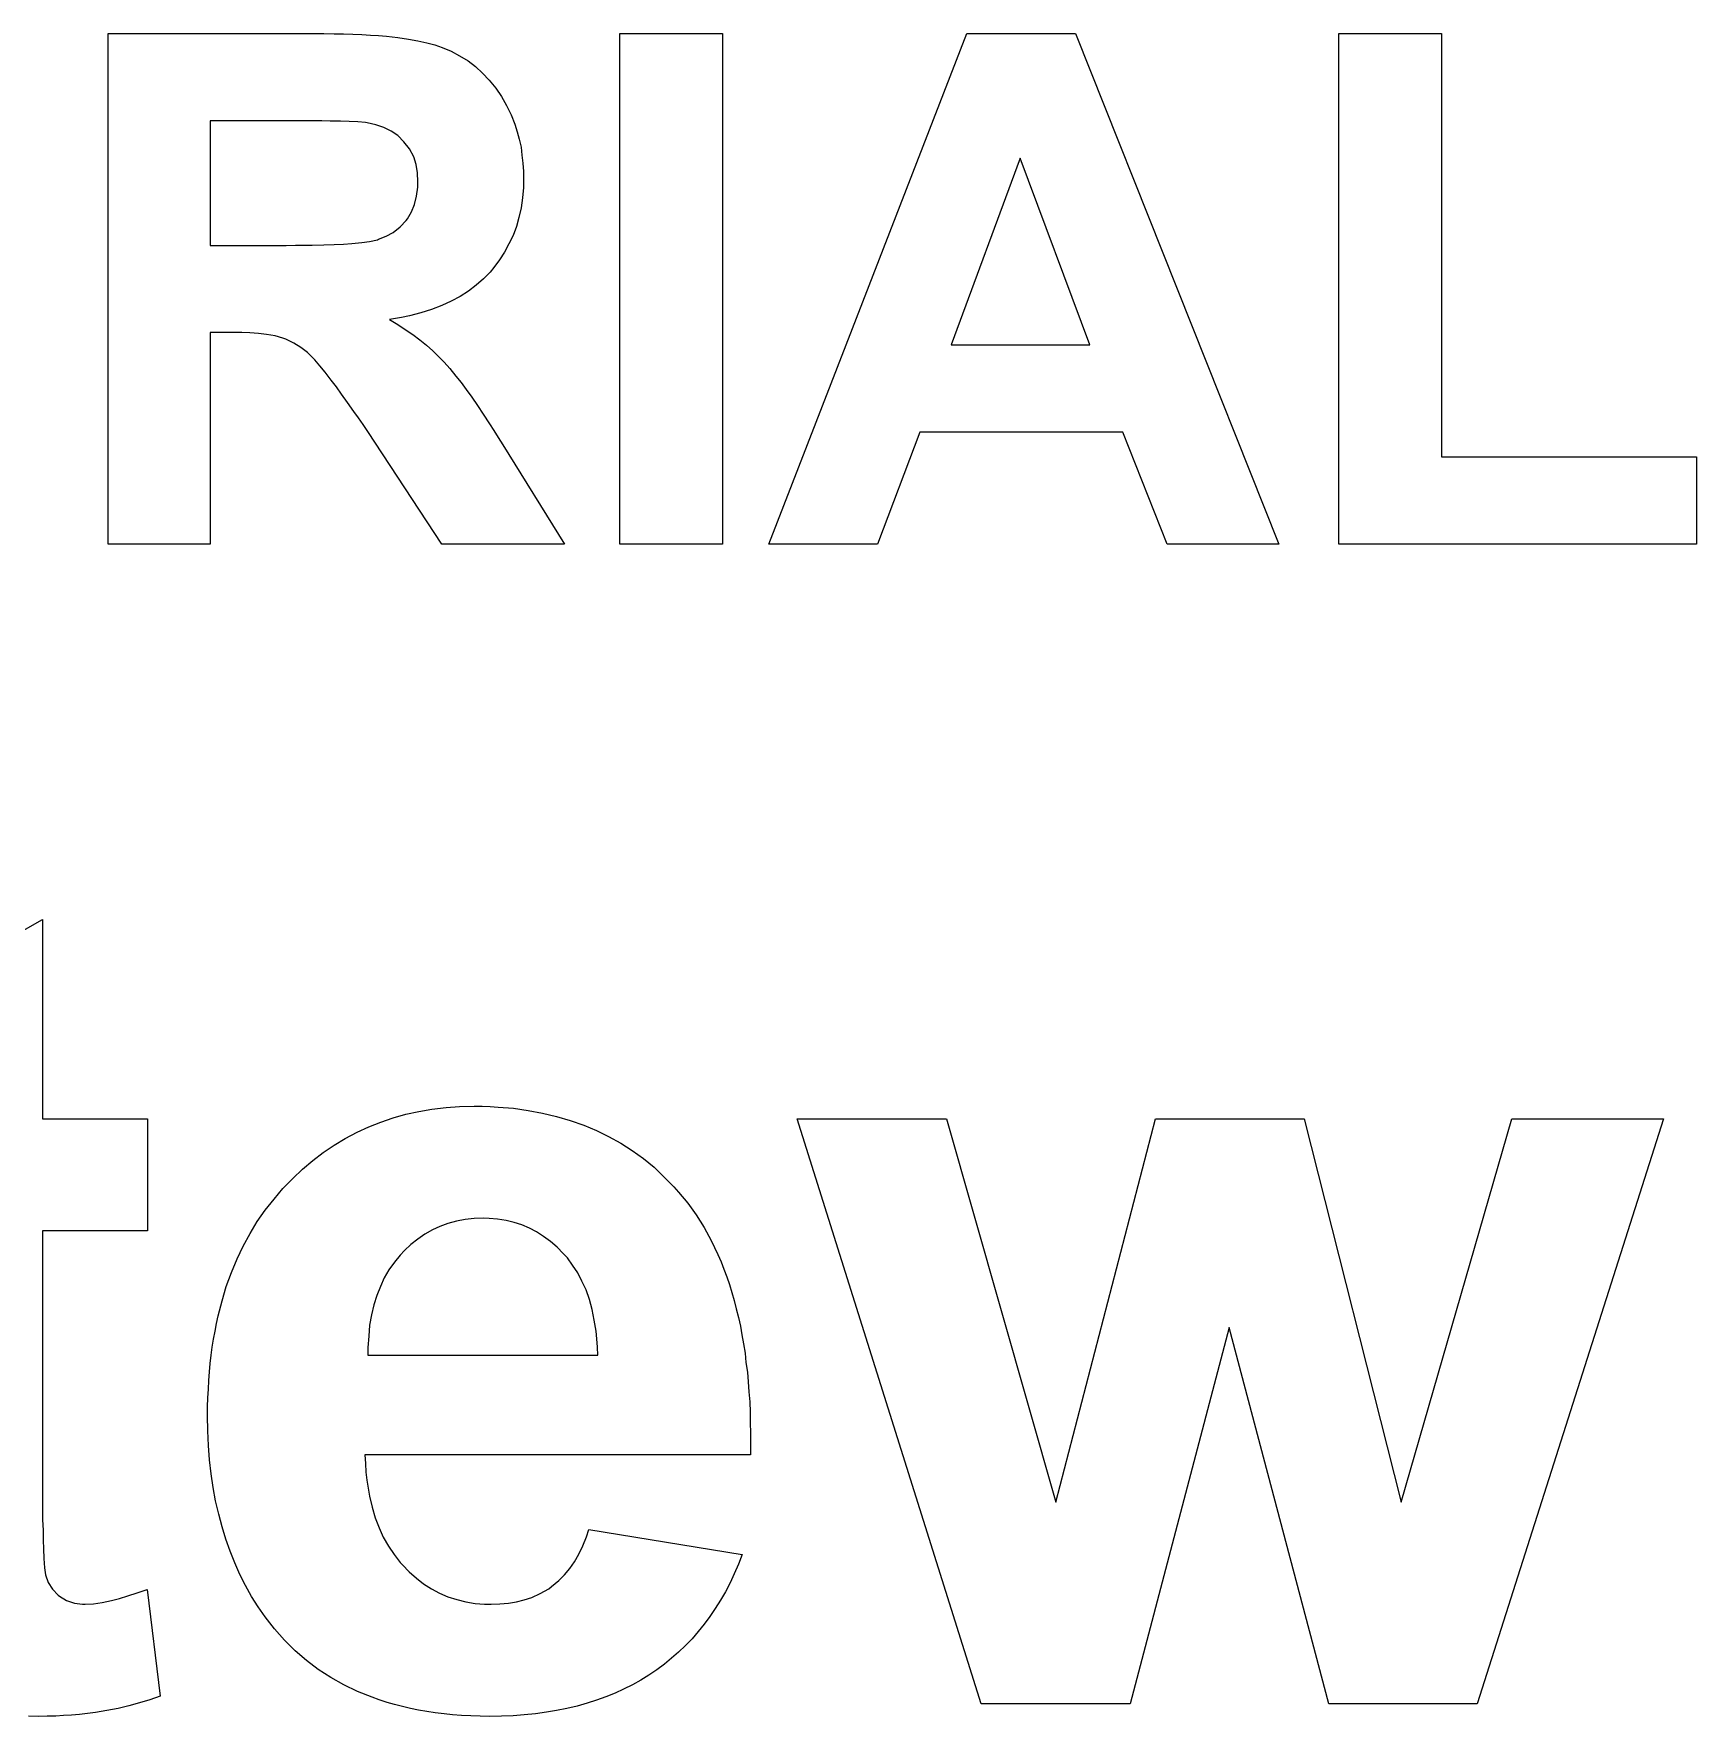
# Model space of a CAD drawing. Extents: x 99.3 to 188.9, y -147 to -56.
# Drawn here: x 137.171 to 140.719, y -82.738 to -79.146 of the extents above; entities that cross this region are included whole.
import ezdxf

# ---------------------------------------------------------------- set-up
doc = ezdxf.new("R2010")
doc.units = 0
doc.layers.add('BLACK', color=7, linetype='CONTINUOUS')

msp = doc.modelspace()

# ---------------------------------------------------------------- linework, layer by layer
at = {"layer": 'BLACK', "linetype": 'CONTINUOUS'}
for p, q in [((137.33, -79.3322), (137.33, -79.1462)), ((137.33, -79.1462), (137.79, -79.1462)), ((137.79, -79.1462), (137.812, -79.1463)), ((137.812, -79.1463), (137.832, -79.1467)), ((137.832, -79.1467), (137.852, -79.1473)), ((137.852, -79.1473), (137.871, -79.1481)), ((137.871, -79.1481), (137.89, -79.1491)), ((137.89, -79.1491), (137.907, -79.1504)), ((137.907, -79.1504), (137.924, -79.1519)), ((137.924, -79.1519), (137.948, -79.1546)), ((138.422, -80.2358), (138.422, -79.1462)), ((138.422, -79.1462), (138.641, -79.1462)), ((138.641, -79.1462), (138.641, -80.2358)), ((138.905, -79.8106), (139.162, -79.1462)), ((139.162, -79.1462), (139.394, -79.1462)), ((139.394, -79.1462), (139.828, -80.2358)), ((139.956, -80.2358), (139.956, -79.1462)), ((139.956, -79.1462), (140.175, -79.1462)), ((140.175, -79.1462), (140.175, -80.0497)), ((137.948, -79.1546), (137.971, -79.1577)), ((137.971, -79.1577), (137.991, -79.1615)), ((137.991, -79.1615), (138.01, -79.1657)), ((138.01, -79.1657), (138.027, -79.1704)), ((138.027, -79.1704), (138.043, -79.1757)), ((138.043, -79.1757), (138.062, -79.1838)), ((138.062, -79.1838), (138.08, -79.1933)), ((138.08, -79.1933), (138.098, -79.2042)), ((138.098, -79.2042), (138.114, -79.2166)), ((138.114, -79.2166), (138.129, -79.2304)), ((138.129, -79.2304), (138.143, -79.2456)), ((138.143, -79.2456), (138.157, -79.2623)), ((138.157, -79.2623), (138.169, -79.2803)), ((138.169, -79.2803), (138.18, -79.2995)), ((137.33, -80.2358), (137.33, -79.3322)), ((137.719, -79.3322), (137.548, -79.3322)), ((137.548, -79.3322), (137.548, -79.598)), ((137.743, -79.3323), (137.719, -79.3322)), ((137.766, -79.3324), (137.743, -79.3323)), ((137.786, -79.3325), (137.766, -79.3324)), ((137.804, -79.3328), (137.786, -79.3325)), ((137.826, -79.3332), (137.804, -79.3328)), ((137.844, -79.3337), (137.826, -79.3332)), ((137.863, -79.3345), (137.844, -79.3337)), ((138.18, -79.2995), (138.19, -79.3193)), ((138.19, -79.3193), (138.198, -79.3397)), ((137.879, -79.336), (137.863, -79.3345)), ((137.883, -79.3365), (137.879, -79.336)), ((137.901, -79.3408), (137.883, -79.3365)), ((137.918, -79.3468), (137.901, -79.3408)), ((137.934, -79.3545), (137.918, -79.3468)), ((137.948, -79.3639), (137.934, -79.3545)), ((137.961, -79.3771), (137.948, -79.3639)), ((138.198, -79.3397), (138.203, -79.3555)), ((138.203, -79.3555), (138.207, -79.3717)), ((137.973, -79.3922), (137.961, -79.3771)), ((137.982, -79.4093), (137.973, -79.3922)), ((138.207, -79.3717), (138.211, -79.3883)), ((138.211, -79.3883), (138.213, -79.4052)), ((138.213, -79.4052), (138.215, -79.4225)), ((137.987, -79.4255), (137.982, -79.4093)), ((137.99, -79.4432), (137.987, -79.4255)), ((138.215, -79.4225), (138.216, -79.4402)), ((138.216, -79.4402), (138.216, -79.4522)), ((139.276, -79.412), (139.129, -79.8106)), ((139.425, -79.8106), (139.276, -79.412)), ((137.988, -79.4929), (137.991, -79.4738)), ((137.991, -79.4622), (137.99, -79.4432)), ((137.991, -79.4738), (137.991, -79.4622)), ((138.216, -79.4749), (138.214, -79.4968)), ((138.216, -79.4522), (138.216, -79.4749)), ((137.977, -79.5265), (137.984, -79.5105)), ((137.984, -79.5105), (137.988, -79.4929)), ((138.214, -79.4968), (138.211, -79.518)), ((137.953, -79.5588), (137.966, -79.5449)), ((137.966, -79.5449), (137.969, -79.5411)), ((137.969, -79.5411), (137.977, -79.5265)), ((138.206, -79.5384), (138.201, -79.5581)), ((138.211, -79.518), (138.206, -79.5384)), ((137.905, -79.5859), (137.907, -79.5851)), ((137.907, -79.5851), (137.923, -79.5786)), ((137.923, -79.5786), (137.938, -79.5704)), ((137.938, -79.5704), (137.953, -79.5588)), ((138.194, -79.577), (138.185, -79.5951)), ((138.201, -79.5581), (138.194, -79.577)), ((137.548, -79.598), (137.71, -79.598)), ((137.71, -79.598), (137.73, -79.5979)), ((137.73, -79.5979), (137.748, -79.5978)), ((137.748, -79.5978), (137.765, -79.5975)), ((137.765, -79.5975), (137.79, -79.597)), ((137.79, -79.597), (137.812, -79.5962)), ((137.812, -79.5962), (137.832, -79.5952)), ((137.832, -79.5952), (137.85, -79.5939)), ((137.85, -79.5939), (137.871, -79.5919)), ((137.871, -79.5919), (137.888, -79.5895)), ((137.888, -79.5895), (137.905, -79.5859)), ((138.176, -79.6125), (138.165, -79.6292)), ((138.185, -79.5951), (138.176, -79.6125)), ((138.145, -79.6553), (138.131, -79.6698)), ((138.153, -79.6451), (138.145, -79.6553)), ((138.165, -79.6292), (138.153, -79.6451)), ((138.115, -79.6832), (138.099, -79.6957)), ((138.131, -79.6698), (138.115, -79.6832)), ((138.042, -79.7266), (138.02, -79.7349)), ((138.062, -79.7174), (138.042, -79.7266)), ((138.081, -79.707), (138.062, -79.7174)), ((138.099, -79.6957), (138.081, -79.707)), ((137.939, -79.7548), (137.93, -79.7562)), ((137.93, -79.7562), (137.948, -79.7667)), ((137.956, -79.7518), (137.939, -79.7548)), ((137.973, -79.7482), (137.956, -79.7518)), ((137.997, -79.7421), (137.973, -79.7482)), ((138.02, -79.7349), (137.997, -79.7421)), ((137.593, -79.784), (137.548, -79.784)), ((137.548, -79.784), (137.548, -80.2358)), ((137.597, -79.784), (137.593, -79.784)), ((137.615, -79.7843), (137.597, -79.784)), ((137.632, -79.785), (137.615, -79.7843)), ((137.651, -79.7863), (137.632, -79.785)), ((137.668, -79.7882), (137.651, -79.7863)), ((137.686, -79.7913), (137.668, -79.7882)), ((137.703, -79.796), (137.686, -79.7913)), ((137.709, -79.7984), (137.703, -79.796)), ((137.726, -79.8065), (137.709, -79.7984)), ((137.948, -79.7667), (137.964, -79.7775)), ((137.964, -79.7775), (137.98, -79.7885)), ((137.98, -79.7885), (137.995, -79.7998)), ((137.995, -79.7998), (138.009, -79.8113)), ((137.741, -79.8157), (137.726, -79.8065)), ((137.755, -79.8269), (137.741, -79.8157)), ((137.769, -79.8401), (137.755, -79.8269)), ((138.009, -79.8113), (138.023, -79.8231)), ((138.023, -79.8231), (138.035, -79.8352)), ((138.035, -79.8352), (138.047, -79.8475)), ((138.74, -80.2358), (138.905, -79.8106)), ((139.129, -79.8106), (139.425, -79.8106)), ((137.771, -79.8421), (137.769, -79.8401)), ((137.782, -79.8553), (137.771, -79.8421)), ((137.793, -79.869), (137.782, -79.8553)), ((137.806, -79.8855), (137.793, -79.869)), ((138.047, -79.8475), (138.059, -79.8611)), ((138.059, -79.8611), (138.072, -79.8771)), ((137.817, -79.8998), (137.806, -79.8855)), ((137.828, -79.9157), (137.817, -79.8998)), ((138.072, -79.8771), (138.083, -79.8906)), ((138.083, -79.8906), (138.094, -79.9055)), ((138.094, -79.9055), (138.106, -79.9218)), ((137.841, -79.9332), (137.828, -79.9157)), ((137.854, -79.9523), (137.841, -79.9332)), ((138.106, -79.9218), (138.118, -79.9395)), ((138.118, -79.9395), (138.13, -79.9585)), ((137.864, -79.9659), (137.854, -79.9523)), ((137.874, -79.9803), (137.864, -79.9659)), ((137.884, -79.9953), (137.874, -79.9803)), ((138.13, -79.9585), (138.144, -79.9788)), ((138.144, -79.9788), (138.153, -79.9931)), ((138.042, -80.2358), (137.884, -79.9953)), ((138.153, -79.9931), (138.162, -80.008)), ((138.162, -80.008), (138.172, -80.0236)), ((139.062, -79.9966), (138.972, -80.2358)), ((139.495, -79.9966), (139.062, -79.9966)), ((139.59, -80.2358), (139.495, -79.9966)), ((138.172, -80.0236), (138.304, -80.2358)), ((140.175, -80.0497), (140.719, -80.0497)), ((140.719, -80.0497), (140.719, -80.2358)), ((137.548, -80.2358), (137.33, -80.2358)), ((138.304, -80.2358), (138.042, -80.2358)), ((138.641, -80.2358), (138.422, -80.2358)), ((138.972, -80.2358), (138.74, -80.2358)), ((139.828, -80.2358), (139.59, -80.2358)), ((140.719, -80.2358), (139.956, -80.2358)), ((136.861, -81.2229), (137.19, -81.0369)), ((137.19, -81.0369), (137.19, -81.462)), ((137.938, -81.4602), (137.965, -81.4526)), ((137.965, -81.4526), (137.993, -81.4464)), ((137.993, -81.4464), (138.021, -81.4416)), ((138.021, -81.4416), (138.051, -81.4382)), ((138.051, -81.4382), (138.08, -81.4362)), ((138.08, -81.4362), (138.111, -81.4355)), ((138.111, -81.4355), (138.128, -81.4356)), ((138.128, -81.4356), (138.145, -81.4362)), ((138.145, -81.4362), (138.162, -81.4371)), ((138.162, -81.4371), (138.195, -81.4399)), ((138.195, -81.4399), (138.226, -81.4442)), ((138.226, -81.4442), (138.257, -81.45)), ((138.257, -81.45), (138.287, -81.4571)), ((137.19, -81.462), (137.414, -81.462)), ((137.414, -81.462), (137.414, -81.7012)), ((137.861, -81.491), (137.886, -81.4794)), ((137.886, -81.4794), (137.912, -81.4691)), ((137.912, -81.4691), (137.938, -81.4602)), ((138.287, -81.4571), (138.316, -81.4657)), ((138.316, -81.4657), (138.345, -81.4757)), ((138.345, -81.4757), (138.372, -81.4871)), ((138.372, -81.4871), (138.398, -81.5)), ((139.193, -82.711), (138.8, -81.462)), ((138.8, -81.462), (139.119, -81.462)), ((139.119, -81.462), (139.352, -82.2804)), ((139.352, -82.2804), (139.565, -81.462)), ((139.565, -81.462), (139.882, -81.462)), ((139.882, -81.462), (140.089, -82.2804)), ((140.089, -82.2804), (140.325, -81.462)), ((140.649, -81.462), (140.251, -82.711)), ((140.325, -81.462), (140.649, -81.462)), ((137.789, -81.5343), (137.812, -81.5185)), ((137.812, -81.5185), (137.836, -81.5041)), ((137.836, -81.5041), (137.861, -81.491)), ((138.398, -81.5), (138.424, -81.5143)), ((138.424, -81.5143), (138.448, -81.5301)), ((137.745, -81.5699), (137.767, -81.5514)), ((137.767, -81.5514), (137.789, -81.5343)), ((138.448, -81.5301), (138.472, -81.5472)), ((138.472, -81.5472), (138.495, -81.5658)), ((137.703, -81.6111), (137.724, -81.5898)), ((137.724, -81.5898), (137.745, -81.5699)), ((138.495, -81.5658), (138.516, -81.5859)), ((138.516, -81.5859), (138.537, -81.6073)), ((137.684, -81.6335), (137.703, -81.6111)), ((138.537, -81.6073), (138.547, -81.6186)), ((138.547, -81.6186), (138.567, -81.6422)), ((137.648, -81.6815), (137.665, -81.657)), ((137.665, -81.657), (137.684, -81.6335)), ((138.567, -81.6422), (138.585, -81.6674)), ((138.585, -81.6674), (138.602, -81.6941)), ((137.414, -81.7012), (137.19, -81.7012)), ((137.19, -81.7012), (137.19, -82.2435)), ((137.633, -81.7071), (137.648, -81.6815)), ((138.022, -81.6995), (138.006, -81.7084)), ((138.038, -81.6919), (138.022, -81.6995)), ((138.055, -81.6857), (138.038, -81.6919)), ((138.073, -81.6808), (138.055, -81.6857)), ((138.092, -81.6774), (138.073, -81.6808)), ((138.111, -81.6753), (138.092, -81.6774)), ((138.13, -81.6746), (138.111, -81.6753)), ((138.143, -81.6749), (138.13, -81.6746)), ((138.161, -81.6765), (138.143, -81.6749)), ((138.179, -81.6793), (138.161, -81.6765)), ((138.196, -81.6835), (138.179, -81.6793)), ((138.213, -81.6889), (138.196, -81.6835)), ((138.229, -81.6957), (138.213, -81.6889)), ((138.244, -81.7038), (138.229, -81.6957)), ((138.259, -81.7132), (138.244, -81.7038)), ((138.602, -81.6941), (138.617, -81.7223)), ((137.605, -81.7614), (137.618, -81.7338)), ((137.618, -81.7338), (137.633, -81.7071)), ((137.976, -81.7305), (137.962, -81.7436)), ((137.991, -81.7188), (137.976, -81.7305)), ((138.006, -81.7084), (137.991, -81.7188)), ((138.274, -81.724), (138.259, -81.7132)), ((138.288, -81.736), (138.274, -81.724)), ((138.301, -81.7494), (138.288, -81.736)), ((138.617, -81.7223), (138.631, -81.752)), ((137.593, -81.7902), (137.605, -81.7614)), ((137.941, -81.7684), (137.929, -81.7847)), ((137.953, -81.7531), (137.941, -81.7684)), ((137.962, -81.7436), (137.953, -81.7531)), ((138.31, -81.7589), (138.301, -81.7494)), ((138.321, -81.7743), (138.31, -81.7589)), ((138.332, -81.7908), (138.321, -81.7743)), ((138.631, -81.752), (138.638, -81.7675)), ((138.638, -81.7675), (138.644, -81.7833)), ((137.582, -81.82), (137.593, -81.7902)), ((137.919, -81.8019), (137.911, -81.8202)), ((137.929, -81.7847), (137.919, -81.8019)), ((138.341, -81.8086), (138.332, -81.7908)), ((138.35, -81.8276), (138.341, -81.8086)), ((138.644, -81.7833), (138.65, -81.7995)), ((138.65, -81.7995), (138.656, -81.8161)), ((137.573, -81.8508), (137.582, -81.82)), ((137.903, -81.8394), (137.897, -81.8596)), ((137.911, -81.8202), (137.903, -81.8394)), ((138.357, -81.8478), (138.35, -81.8276)), ((138.363, -81.8692), (138.357, -81.8478)), ((138.656, -81.8161), (138.661, -81.833)), ((138.661, -81.833), (138.666, -81.8504)), ((137.561, -81.899), (137.565, -81.8827)), ((137.565, -81.8827), (137.573, -81.8508)), ((137.892, -81.8808), (137.888, -81.903)), ((137.897, -81.8596), (137.892, -81.8808)), ((138.367, -81.8918), (138.363, -81.8692)), ((138.666, -81.8504), (138.67, -81.8681)), ((138.67, -81.8681), (138.675, -81.8862)), ((137.555, -81.9325), (137.558, -81.9156)), ((137.558, -81.9156), (137.561, -81.899)), ((137.888, -81.903), (137.886, -81.9261)), ((138.371, -81.9156), (138.367, -81.8918)), ((138.373, -81.9322), (138.371, -81.9156)), ((138.675, -81.8862), (138.679, -81.9047)), ((138.679, -81.9047), (138.682, -81.9235)), ((139.722, -81.9076), (139.511, -82.711)), ((139.935, -82.711), (139.722, -81.9076)), ((137.55, -81.9669), (137.552, -81.9496)), ((137.552, -81.9496), (137.555, -81.9325)), ((137.886, -81.9261), (137.884, -81.9503)), ((137.884, -81.9503), (137.884, -81.9669)), ((138.374, -81.9493), (138.373, -81.9322)), ((138.375, -81.9669), (138.374, -81.9493)), ((138.682, -81.9235), (138.686, -81.9428)), ((138.686, -81.9428), (138.689, -81.9624)), ((137.546, -82.0026), (137.548, -81.9846)), ((137.548, -81.9846), (137.55, -81.967)), ((137.55, -81.967), (137.55, -81.9669)), ((137.884, -81.9669), (138.375, -81.9669)), ((138.689, -81.9624), (138.691, -81.9824)), ((138.691, -81.9824), (138.694, -82.0028)), ((137.544, -82.0392), (137.545, -82.0207)), ((137.545, -82.0207), (137.546, -82.0026)), ((138.694, -82.0028), (138.696, -82.0235)), ((138.696, -82.0235), (138.697, -82.0447)), ((137.542, -82.0768), (137.543, -82.0579)), ((137.543, -82.0579), (137.544, -82.0392)), ((138.697, -82.0447), (138.699, -82.0662)), ((137.542, -82.0961), (137.542, -82.0768)), ((137.543, -82.1281), (137.542, -82.0961)), ((138.699, -82.0662), (138.7, -82.0881)), ((138.7, -82.0881), (138.7, -82.1104)), ((137.544, -82.1595), (137.543, -82.1281)), ((138.7, -82.1104), (138.701, -82.1331)), ((138.701, -82.1331), (138.701, -82.1561)), ((137.546, -82.1901), (137.544, -82.1595)), ((138.701, -82.1561), (138.701, -82.1795)), ((137.55, -82.2201), (137.546, -82.1901)), ((138.701, -82.1795), (137.878, -82.1795)), ((137.878, -82.1795), (137.879, -82.1982)), ((137.879, -82.1982), (137.88, -82.2163)), ((137.554, -82.2493), (137.55, -82.2201)), ((137.88, -82.2163), (137.882, -82.2338)), ((137.882, -82.2338), (137.885, -82.2509)), ((137.19, -82.2435), (137.19, -82.2635)), ((137.19, -82.2635), (137.19, -82.2825)), ((137.559, -82.2779), (137.554, -82.2493)), ((137.566, -82.3058), (137.559, -82.2779)), ((137.885, -82.2509), (137.888, -82.2674)), ((137.888, -82.2674), (137.893, -82.2912)), ((137.19, -82.2825), (137.19, -82.3005)), ((137.19, -82.3005), (137.19, -82.3173)), ((137.573, -82.3329), (137.566, -82.3058)), ((137.893, -82.2912), (137.9, -82.3138)), ((137.9, -82.3138), (137.908, -82.3353)), ((137.19, -82.3173), (137.191, -82.3406)), ((137.191, -82.3406), (137.191, -82.3614)), ((137.581, -82.3594), (137.573, -82.3329)), ((137.908, -82.3353), (137.917, -82.3555)), ((138.351, -82.3543), (138.356, -82.339)), ((138.356, -82.339), (138.683, -82.3921)), ((137.191, -82.3614), (137.192, -82.3798)), ((137.192, -82.3798), (137.193, -82.4006)), ((137.59, -82.3852), (137.581, -82.3594)), ((137.6, -82.4103), (137.59, -82.3852)), ((137.917, -82.3555), (137.928, -82.3746)), ((137.928, -82.3746), (137.94, -82.3925)), ((138.334, -82.3912), (138.343, -82.3735)), ((138.343, -82.3735), (138.351, -82.3543)), ((137.193, -82.4006), (137.194, -82.4206)), ((137.194, -82.4206), (137.196, -82.4357)), ((137.611, -82.4347), (137.6, -82.4103)), ((137.94, -82.3925), (137.953, -82.4092)), ((137.953, -82.4092), (137.958, -82.4145)), ((137.958, -82.4145), (137.972, -82.4295)), ((138.304, -82.4357), (138.315, -82.4223)), ((138.315, -82.4223), (138.325, -82.4075)), ((138.325, -82.4075), (138.334, -82.3912)), ((138.675, -82.4129), (138.666, -82.4331)), ((138.683, -82.3921), (138.675, -82.4129)), ((137.196, -82.4357), (137.202, -82.4519)), ((137.202, -82.4519), (137.211, -82.4662)), ((137.623, -82.4584), (137.611, -82.4347)), ((137.636, -82.4815), (137.623, -82.4584)), ((137.972, -82.4295), (137.988, -82.443)), ((137.988, -82.443), (138.003, -82.4551)), ((138.003, -82.4551), (138.02, -82.4656)), ((138.276, -82.4606), (138.292, -82.4477)), ((138.292, -82.4477), (138.304, -82.4357)), ((138.657, -82.4527), (138.647, -82.4716)), ((138.666, -82.4331), (138.657, -82.4527)), ((137.211, -82.4662), (137.223, -82.4787)), ((137.223, -82.4787), (137.226, -82.481)), ((137.226, -82.481), (137.241, -82.4902)), ((137.241, -82.4902), (137.258, -82.496)), ((137.317, -82.4947), (137.337, -82.4905)), ((137.337, -82.4905), (137.354, -82.4861)), ((137.354, -82.4861), (137.372, -82.4807)), ((137.372, -82.4807), (137.392, -82.4743)), ((137.392, -82.4743), (137.413, -82.4669)), ((137.413, -82.4669), (137.441, -82.6944)), ((137.65, -82.5038), (137.636, -82.4815)), ((138.02, -82.4656), (138.037, -82.4747)), ((138.037, -82.4747), (138.055, -82.4824)), ((138.055, -82.4824), (138.074, -82.4885)), ((138.074, -82.4885), (138.093, -82.4932)), ((138.093, -82.4932), (138.113, -82.4964)), ((138.184, -82.496), (138.201, -82.4931)), ((138.201, -82.4931), (138.218, -82.489)), ((138.218, -82.489), (138.234, -82.4837)), ((138.234, -82.4837), (138.252, -82.4753)), ((138.252, -82.4753), (138.27, -82.4652)), ((138.27, -82.4652), (138.276, -82.4606)), ((138.637, -82.4899), (138.625, -82.5075)), ((138.647, -82.4716), (138.637, -82.4899)), ((137.258, -82.496), (137.275, -82.4983)), ((137.275, -82.4983), (137.281, -82.4984)), ((137.281, -82.4984), (137.299, -82.4973)), ((137.299, -82.4973), (137.317, -82.4947)), ((137.665, -82.5254), (137.65, -82.5038)), ((137.685, -82.5511), (137.665, -82.5254)), ((138.113, -82.4964), (138.133, -82.4981)), ((138.133, -82.4981), (138.147, -82.4984)), ((138.147, -82.4984), (138.166, -82.4978)), ((138.166, -82.4978), (138.184, -82.496)), ((138.614, -82.5246), (138.602, -82.541)), ((138.625, -82.5075), (138.614, -82.5246)), ((137.706, -82.5751), (137.685, -82.5511)), ((138.589, -82.5567), (138.576, -82.5719)), ((138.602, -82.541), (138.589, -82.5567)), ((137.729, -82.5975), (137.706, -82.5751)), ((137.753, -82.6182), (137.729, -82.5975)), ((138.547, -82.6003), (138.532, -82.6136)), ((138.562, -82.5864), (138.547, -82.6003)), ((138.576, -82.5719), (138.562, -82.5864)), ((137.778, -82.6373), (137.753, -82.6182)), ((137.805, -82.6547), (137.778, -82.6373)), ((138.517, -82.6262), (138.501, -82.6382)), ((138.532, -82.6136), (138.517, -82.6262)), ((137.833, -82.6704), (137.805, -82.6547)), ((137.862, -82.6845), (137.833, -82.6704)), ((138.449, -82.6702), (138.43, -82.6795)), ((138.467, -82.6602), (138.449, -82.6702)), ((138.484, -82.6495), (138.467, -82.6602)), ((138.501, -82.6382), (138.484, -82.6495)), ((137.397, -82.7091), (137.374, -82.7153)), ((137.419, -82.7021), (137.397, -82.7091)), ((137.441, -82.6944), (137.419, -82.7021)), ((137.893, -82.697), (137.862, -82.6845)), ((137.908, -82.7026), (137.893, -82.697)), ((137.925, -82.7077), (137.908, -82.7026)), ((137.941, -82.7125), (137.925, -82.7077)), ((138.352, -82.7097), (138.331, -82.7156)), ((138.372, -82.7032), (138.352, -82.7097)), ((138.392, -82.696), (138.372, -82.7032)), ((138.412, -82.6881), (138.392, -82.696)), ((138.43, -82.6795), (138.412, -82.6881)), ((137.182, -82.7376), (137.16, -82.7371)), ((137.2, -82.7374), (137.182, -82.7376)), ((137.218, -82.7369), (137.2, -82.7374)), ((137.235, -82.7361), (137.218, -82.7369)), ((137.252, -82.7349), (137.235, -82.7361)), ((137.269, -82.7334), (137.252, -82.7349)), ((137.286, -82.7315), (137.269, -82.7334)), ((137.303, -82.7293), (137.286, -82.7315)), ((137.327, -82.7254), (137.303, -82.7293)), ((137.351, -82.7207), (137.327, -82.7254)), ((137.374, -82.7153), (137.351, -82.7207)), ((137.958, -82.7169), (137.941, -82.7125)), ((137.975, -82.7208), (137.958, -82.7169)), ((137.992, -82.7243), (137.975, -82.7208)), ((138.01, -82.7274), (137.992, -82.7243)), ((138.028, -82.7301), (138.01, -82.7274)), ((138.047, -82.7324), (138.028, -82.7301)), ((138.065, -82.7343), (138.047, -82.7324)), ((138.084, -82.7357), (138.065, -82.7343)), ((138.104, -82.7367), (138.084, -82.7357)), ((138.124, -82.7374), (138.104, -82.7367)), ((138.144, -82.7376), (138.124, -82.7374)), ((138.169, -82.7372), (138.144, -82.7376)), ((138.194, -82.7362), (138.169, -82.7372)), ((138.218, -82.7345), (138.194, -82.7362)), ((138.242, -82.7321), (138.218, -82.7345)), ((138.265, -82.729), (138.242, -82.7321)), ((138.287, -82.7252), (138.265, -82.729)), ((138.309, -82.7207), (138.287, -82.7252)), ((138.331, -82.7156), (138.309, -82.7207)), ((139.511, -82.711), (139.193, -82.711)), ((140.251, -82.711), (139.935, -82.711))]:
    msp.add_line(p, q, dxfattribs=at)

doc.saveas('drawing.dxf')
